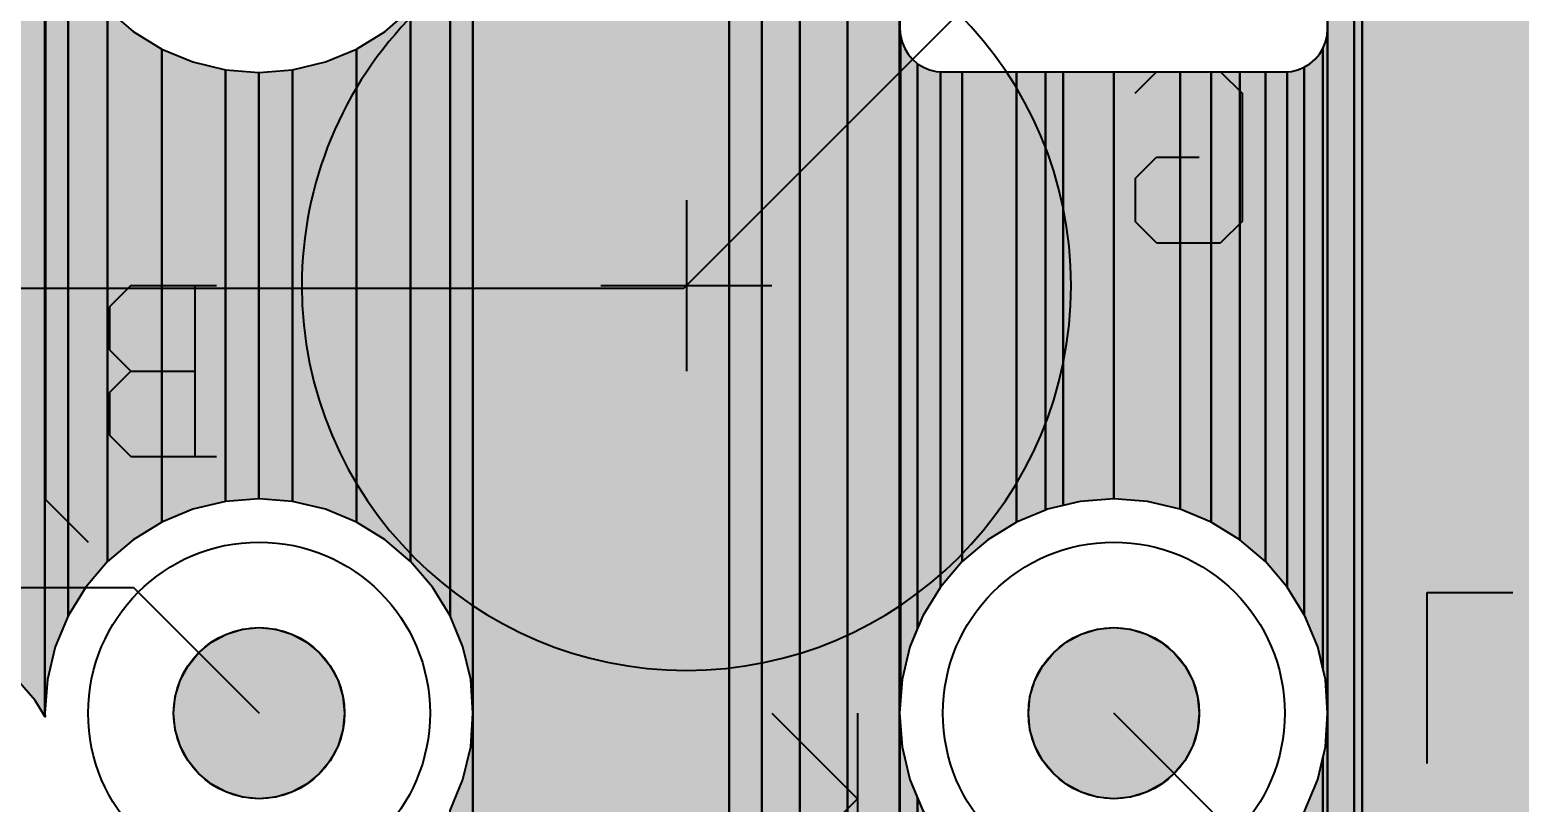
# Model space of a CAD drawing. Header units: millimetres. Extents: x 1.4 to 58.4, y 2.1 to 36.1.
# Drawn here: x 42.46 to 51.32, y 26.98 to 31.57 of the extents above; entities that cross this region are included whole.
import ezdxf

# ---------------------------------------------------------------- set-up
doc = ezdxf.new("R2010")
doc.units = ezdxf.units.MM
for name, color, linetype in [('bottom_copper', 7, 'Continuous'), ('bottom_silk', 7, 'Continuous'), ('drill_plated', 7, 'Continuous'), ('top_copper', 7, 'Continuous')]:
    doc.layers.add(name, color=color, linetype=linetype)

# ---------------------------------------------------------------- blocks, each defined once
blk = doc.blocks.new('Block1567')
at = {"layer": 'bottom_copper', "lineweight": 40}
for points in [[(1.7313, 4.3819), (1.6701, 4.5297), (1.5865, 4.666), (1.5728, 4.682), (1.5728, 32.385), (1.7313, 32.385), (1.7313, 4.3819)], [(1.778, 4.067), (1.7686, 4.2264), (1.7313, 4.3819), (1.7313, 32.385), (1.778, 32.385), (1.778, 4.067)], [(8.814, 0), (1.778, 0), (1.778, 32.385), (8.814, 32.385), (8.814, 0)], [(1.572, 24.527), (1.5602, 24.7263), (1.545, 24.7897), (1.545, 28.4753), (1.5602, 28.5121), (1.5696, 28.5511), (1.572, 28.581), (1.572, 24.527)], [(1.5728, 21.623), (1.572, 21.6333), (1.572, 28.581), (1.5728, 28.591), (1.5728, 21.623)], [(1.545, 24.7897), (1.5136, 24.9207), (1.4371, 25.1053), (1.4337, 25.1108), (1.4337, 28.364), (1.4678, 28.3849), (1.4982, 28.4108), (1.5241, 28.4412), (1.545, 28.4753), (1.545, 24.7897)], [(1.4337, 25.1108), (1.3326, 25.2758), (1.3326, 28.3373), (1.3578, 28.3393), (1.3967, 28.3487), (1.4337, 28.364), (1.4337, 25.1108)], [(0, 25.7606), (-0.0917, 25.7386), (-0.1032, 25.7338), (-0.1032, 28.337), (0, 28.337), (0, 25.7606)], [(0.302, 25.8009), (0.1027, 25.7852), (0, 25.7606), (0, 28.337), (0.302, 28.337), (0.302, 25.8009)], [(0.6957, 25.7386), (0.5013, 25.7852), (0.302, 25.8009), (0.302, 28.337), (0.6957, 28.337), (0.6957, 25.7386)], [(0.8803, 25.6621), (0.6957, 25.7386), (0.6957, 28.337), (0.8803, 28.337), (0.8803, 25.6621)], [(1.0508, 25.5576), (0.8803, 25.6621), (0.8803, 28.337), (1.0508, 28.337), (1.0508, 25.5576)], [(1.2028, 25.4278), (1.0508, 25.5576), (1.0508, 28.337), (1.2028, 28.337), (1.2028, 25.4278)], [(1.3326, 25.2758), (1.2028, 25.4278), (1.2028, 28.337), (1.308, 28.337), (1.318, 28.3362), (1.3326, 28.3373), (1.3326, 25.2758)], [(1.572, 21.6333), (1.5697, 21.6628), (1.5603, 21.7017), (1.545, 21.7387), (1.545, 24.2643), (1.5602, 24.3277), (1.572, 24.527), (1.572, 21.6333)], [(1.545, 21.7387), (1.5241, 21.7728), (1.4982, 21.8032), (1.4678, 21.8291), (1.4337, 21.85), (1.4337, 23.9432), (1.4371, 23.9487), (1.5136, 24.1333), (1.545, 24.2643), (1.545, 21.7387)]]:
    blk.add_hatch(color=7, dxfattribs=at).paths.add_polyline_path(points, flags=0)
at = {"layer": 'bottom_copper', "color": 7, "lineweight": 40}
for points in [[(1.7313, 4.3819), (1.6701, 4.5297), (1.5865, 4.666), (1.5728, 4.682), (1.5728, 32.385), (1.7313, 32.385), (1.7313, 4.3819)], [(1.778, 4.067), (1.7686, 4.2264), (1.7313, 4.3819), (1.7313, 32.385), (1.778, 32.385), (1.778, 4.067)], [(8.814, 0), (1.778, 0), (1.778, 32.385), (8.814, 32.385), (8.814, 0)], [(1.572, 24.527), (1.5602, 24.7263), (1.545, 24.7897), (1.545, 28.4753), (1.5602, 28.5121), (1.5696, 28.5511), (1.572, 28.581), (1.572, 24.527)], [(1.5728, 21.623), (1.572, 21.6333), (1.572, 28.581), (1.5728, 28.591), (1.5728, 21.623)], [(1.545, 24.7897), (1.5136, 24.9207), (1.4371, 25.1053), (1.4337, 25.1108), (1.4337, 28.364), (1.4678, 28.3849), (1.4982, 28.4108), (1.5241, 28.4412), (1.545, 28.4753), (1.545, 24.7897)], [(1.4337, 25.1108), (1.3326, 25.2758), (1.3326, 28.3373), (1.3578, 28.3393), (1.3967, 28.3487), (1.4337, 28.364), (1.4337, 25.1108)], [(0, 25.7606), (-0.0917, 25.7386), (-0.1032, 25.7338), (-0.1032, 28.337), (0, 28.337), (0, 25.7606)], [(0.302, 25.8009), (0.1027, 25.7852), (0, 25.7606), (0, 28.337), (0.302, 28.337), (0.302, 25.8009)], [(0.6957, 25.7386), (0.5013, 25.7852), (0.302, 25.8009), (0.302, 28.337), (0.6957, 28.337), (0.6957, 25.7386)], [(0.8803, 25.6621), (0.6957, 25.7386), (0.6957, 28.337), (0.8803, 28.337), (0.8803, 25.6621)], [(1.0508, 25.5576), (0.8803, 25.6621), (0.8803, 28.337), (1.0508, 28.337), (1.0508, 25.5576)], [(1.2028, 25.4278), (1.0508, 25.5576), (1.0508, 28.337), (1.2028, 28.337), (1.2028, 25.4278)], [(1.3326, 25.2758), (1.2028, 25.4278), (1.2028, 28.337), (1.308, 28.337), (1.318, 28.3362), (1.3326, 28.3373), (1.3326, 25.2758)], [(1.572, 21.6333), (1.5697, 21.6628), (1.5603, 21.7017), (1.545, 21.7387), (1.545, 24.2643), (1.5602, 24.3277), (1.572, 24.527), (1.572, 21.6333)], [(1.545, 21.7387), (1.5241, 21.7728), (1.4982, 21.8032), (1.4678, 21.8291), (1.4337, 21.85), (1.4337, 23.9432), (1.4371, 23.9487), (1.5136, 24.1333), (1.545, 24.2643), (1.545, 21.7387)]]:
    blk.add_lwpolyline(points, close=True, dxfattribs=at)
blk = doc.blocks.new('Block3153')
at = {"layer": 'bottom_copper', "lineweight": 40}
for points in [[(2.5944, 0), (1.0707, 0), (1.0707, 32.385), (2.5944, 32.385), (2.5944, 0)], [(2.789, 4.666), (2.7054, 4.5297), (2.6442, 4.3819), (2.6069, 4.2264), (2.5944, 4.067), (2.5944, 32.385), (2.789, 32.385), (2.789, 4.666)], [(3.0145, 4.8915), (2.8929, 4.7876), (2.789, 4.666), (2.789, 32.385), (3.0145, 32.385), (3.0145, 4.8915)], [(3.2986, 5.0363), (3.1508, 4.9751), (3.0145, 4.8915), (3.0145, 32.385), (3.2986, 32.385), (3.2986, 5.0363)], [(3.6068, 5.0856), (3.4541, 5.0736), (3.2986, 5.0363), (3.2986, 32.385), (3.6068, 32.385), (3.6068, 5.0856)], [(3.6099, 24.5664), (3.6068, 24.527), (3.6068, 32.385), (3.6099, 32.385), (3.6099, 24.5664)], [(1.0707, 24.527), (1.0589, 24.7263), (1.0123, 24.9207), (0.9358, 25.1053), (0.9358, 29.0287), (1.0123, 29.2133), (1.0589, 29.4077), (1.0707, 29.607), (1.0707, 24.527)], [(0.9358, 25.1053), (0.8313, 25.2758), (0.7015, 25.4278), (0.7015, 28.7062), (0.8313, 28.8582), (0.9358, 29.0287), (0.9358, 25.1053)], [(0.7015, 25.4278), (0.5495, 25.5576), (0.379, 25.6621), (0.379, 28.4719), (0.5495, 28.5764), (0.7015, 28.7062), (0.7015, 25.4278)], [(3.6131, 24.607), (3.6099, 24.5664), (3.6099, 28.591), (3.6131, 28.5512), (3.6131, 24.607)], [(3.7149, 25.0312), (3.6691, 24.9207), (3.6225, 24.7263), (3.6131, 24.607), (3.6131, 28.5511), (3.6224, 28.5123), (3.6377, 28.4753), (3.6586, 28.4412), (3.6845, 28.4108), (3.7149, 28.3849), (3.7149, 25.0312)], [(0.379, 25.6621), (0.1944, 25.7386), (0, 25.7852), (0, 28.3488), (0.1944, 28.3954), (0.379, 28.4719), (0.379, 25.6621)], [(0, 25.7852), (-0.1993, 25.8009), (-0.2013, 25.8008), (-0.2013, 28.3332), (-0.1993, 28.3331), (0, 28.3488), (0, 25.7852)], [(3.8501, 25.2758), (3.7456, 25.1053), (3.7149, 25.0312), (3.7149, 28.3849), (3.749, 28.364), (3.786, 28.3487), (3.8248, 28.3394), (3.8501, 28.3374), (3.8501, 25.2758)], [(3.9799, 25.4278), (3.8501, 25.2758), (3.8501, 28.3374), (3.8647, 28.3362), (3.8747, 28.337), (3.9799, 28.337), (3.9799, 25.4278)], [(4.3024, 25.6621), (4.1319, 25.5576), (3.9799, 25.4278), (3.9799, 28.337), (4.3024, 28.337), (4.3024, 25.6621)], [(4.4755, 25.7338), (4.3024, 25.6621), (4.3024, 28.337), (4.4755, 28.337), (4.4755, 25.7338)], [(1.0707, 20.607), (1.0589, 20.8063), (1.0123, 21.0007), (0.9358, 21.1853), (0.9358, 23.9487), (1.0123, 24.1333), (1.0589, 24.3277), (1.0707, 24.527), (1.0707, 20.607)], [(3.6099, 15.5664), (3.6068, 15.527), (3.6068, 24.527), (3.6099, 24.4876), (3.6099, 15.5664)], [(3.7149, 21.8291), (3.6845, 21.8032), (3.6586, 21.7728), (3.6377, 21.7387), (3.6225, 21.7019), (3.6131, 21.6629), (3.6099, 21.623), (3.6099, 24.4876), (3.6225, 24.3277), (3.6691, 24.1333), (3.7149, 24.0228), (3.7149, 21.8291)], [(3.8501, 21.8766), (3.8249, 21.8746), (3.786, 21.8653), (3.749, 21.85), (3.7149, 21.8291), (3.7149, 24.0228), (3.7456, 23.9487), (3.8501, 23.7782), (3.8501, 21.8766)]]:
    blk.add_hatch(color=7, dxfattribs=at).paths.add_polyline_path(points, flags=0)
at = {"layer": 'bottom_copper', "color": 7, "lineweight": 40}
for points in [[(2.5944, 0), (1.0707, 0), (1.0707, 32.385), (2.5944, 32.385), (2.5944, 0)], [(2.789, 4.666), (2.7054, 4.5297), (2.6442, 4.3819), (2.6069, 4.2264), (2.5944, 4.067), (2.5944, 32.385), (2.789, 32.385), (2.789, 4.666)], [(3.0145, 4.8915), (2.8929, 4.7876), (2.789, 4.666), (2.789, 32.385), (3.0145, 32.385), (3.0145, 4.8915)], [(3.2986, 5.0363), (3.1508, 4.9751), (3.0145, 4.8915), (3.0145, 32.385), (3.2986, 32.385), (3.2986, 5.0363)], [(3.6068, 5.0856), (3.4541, 5.0736), (3.2986, 5.0363), (3.2986, 32.385), (3.6068, 32.385), (3.6068, 5.0856)], [(3.6099, 24.5664), (3.6068, 24.527), (3.6068, 32.385), (3.6099, 32.385), (3.6099, 24.5664)], [(1.0707, 24.527), (1.0589, 24.7263), (1.0123, 24.9207), (0.9358, 25.1053), (0.9358, 29.0287), (1.0123, 29.2133), (1.0589, 29.4077), (1.0707, 29.607), (1.0707, 24.527)], [(0.9358, 25.1053), (0.8313, 25.2758), (0.7015, 25.4278), (0.7015, 28.7062), (0.8313, 28.8582), (0.9358, 29.0287), (0.9358, 25.1053)], [(0.7015, 25.4278), (0.5495, 25.5576), (0.379, 25.6621), (0.379, 28.4719), (0.5495, 28.5764), (0.7015, 28.7062), (0.7015, 25.4278)], [(3.6131, 24.607), (3.6099, 24.5664), (3.6099, 28.591), (3.6131, 28.5512), (3.6131, 24.607)], [(3.7149, 25.0312), (3.6691, 24.9207), (3.6225, 24.7263), (3.6131, 24.607), (3.6131, 28.5511), (3.6224, 28.5123), (3.6377, 28.4753), (3.6586, 28.4412), (3.6845, 28.4108), (3.7149, 28.3849), (3.7149, 25.0312)], [(0.379, 25.6621), (0.1944, 25.7386), (0, 25.7852), (0, 28.3488), (0.1944, 28.3954), (0.379, 28.4719), (0.379, 25.6621)], [(0, 25.7852), (-0.1993, 25.8009), (-0.2013, 25.8008), (-0.2013, 28.3332), (-0.1993, 28.3331), (0, 28.3488), (0, 25.7852)], [(3.8501, 25.2758), (3.7456, 25.1053), (3.7149, 25.0312), (3.7149, 28.3849), (3.749, 28.364), (3.786, 28.3487), (3.8248, 28.3394), (3.8501, 28.3374), (3.8501, 25.2758)], [(3.9799, 25.4278), (3.8501, 25.2758), (3.8501, 28.3374), (3.8647, 28.3362), (3.8747, 28.337), (3.9799, 28.337), (3.9799, 25.4278)], [(4.3024, 25.6621), (4.1319, 25.5576), (3.9799, 25.4278), (3.9799, 28.337), (4.3024, 28.337), (4.3024, 25.6621)], [(4.4755, 25.7338), (4.3024, 25.6621), (4.3024, 28.337), (4.4755, 28.337), (4.4755, 25.7338)], [(1.0707, 20.607), (1.0589, 20.8063), (1.0123, 21.0007), (0.9358, 21.1853), (0.9358, 23.9487), (1.0123, 24.1333), (1.0589, 24.3277), (1.0707, 24.527), (1.0707, 20.607)], [(3.6099, 15.5664), (3.6068, 15.527), (3.6068, 24.527), (3.6099, 24.4876), (3.6099, 15.5664)], [(3.7149, 21.8291), (3.6845, 21.8032), (3.6586, 21.7728), (3.6377, 21.7387), (3.6225, 21.7019), (3.6131, 21.6629), (3.6099, 21.623), (3.6099, 24.4876), (3.6225, 24.3277), (3.6691, 24.1333), (3.7149, 24.0228), (3.7149, 21.8291)], [(3.8501, 21.8766), (3.8249, 21.8746), (3.786, 21.8653), (3.749, 21.85), (3.7149, 21.8291), (3.7149, 24.0228), (3.7456, 23.9487), (3.8501, 23.7782), (3.8501, 21.8766)]]:
    blk.add_lwpolyline(points, close=True, dxfattribs=at)
blk = doc.blocks.new('Block5402')
at = {"layer": 'bottom_copper', "lineweight": 40}
for points in [[(0, 0), (-0.0031, 0.0398), (-0.0125, 0.0787), (-0.0278, 0.1157), (-0.0487, 0.1498), (-0.0746, 0.1802), (-0.105, 0.2061), (-0.1391, 0.227), (-0.1761, 0.2423), (-0.2149, 0.2516), (-0.2548, 0.2548), (-0.2648, 0.254), (-1.1973, 0.254), (-1.1973, 3.168), (0, 3.168), (0, 0)], [(1.1047, -0.642), (1.0994, -0.5523), (1.0784, -0.4649), (1.044, -0.3817), (0.997, -0.305), (0.9386, -0.2366), (0.8702, -0.1782), (0.7935, -0.1312), (0.7103, -0.0968), (0.6229, -0.0758), (0.5332, -0.0687), (0.4435, -0.0758), (0.3561, -0.0968), (0.2729, -0.1312), (0.2113, -0.169), (0, -0.169), (0, 3.168), (1.1047, 3.168), (1.1047, -0.642)], [(2.4313, -4.7089), (2.3737, -4.615), (2.2698, -4.4934), (2.1482, -4.3895), (2.0119, -4.3059), (1.8641, -4.2447), (1.7086, -4.2074), (1.5492, -4.1949), (1.3898, -4.2074), (1.2343, -4.2447), (1.1635, -4.2741), (1.1047, -4.2153), (1.1047, 3.168), (2.4313, 3.168), (2.4313, -4.7089)], [(2.5701, 0.9683), (2.4936, 0.7837), (2.447, 0.5893), (2.4313, 0.39), (2.4313, 3.168), (2.5701, 3.168), (2.5701, 0.9683)], [(2.8044, 1.2908), (2.6746, 1.1388), (2.5701, 0.9683), (2.5701, 3.168), (2.8044, 3.168), (2.8044, 1.2908)], [(3.1269, 1.5251), (2.9564, 1.4206), (2.8044, 1.2908), (2.8044, 3.168), (3.1269, 3.168), (3.1269, 1.5251)], [(3.5059, 1.6482), (3.3115, 1.6016), (3.1269, 1.5251), (3.1269, 3.168), (3.5059, 3.168), (3.5059, 1.6482)], [(3.7032, 1.6638), (3.5059, 1.6482), (3.5059, 3.168), (3.7032, 3.168), (3.7032, 1.6638)], [(2.5701, -4.1117), (2.4936, -4.2963), (2.447, -4.4907), (2.4313, -4.69), (2.4313, 0.39), (2.447, 0.1907), (2.4936, -0.0037), (2.5701, -0.1883), (2.5701, -4.1117)], [(0, -0.169), (-0.0008, -0.169), (-0.0008, -0.01), (0, 0), (0, -0.169)], [(2.8044, -3.7892), (2.6746, -3.9412), (2.5701, -4.1117), (2.5701, -0.1883), (2.6746, -0.3588), (2.8044, -0.5108), (2.8044, -3.7892)], [(3.1269, -3.5549), (2.9564, -3.6594), (2.8044, -3.7892), (2.8044, -0.5108), (2.9564, -0.6406), (3.1269, -0.7451), (3.1269, -3.5549)], [(3.5059, -3.4318), (3.3115, -3.4784), (3.1269, -3.5549), (3.1269, -0.7451), (3.3115, -0.8216), (3.5059, -0.8682), (3.5059, -3.4318)], [(3.7032, -3.4162), (3.5059, -3.4318), (3.5059, -0.8682), (3.7032, -0.8838), (3.7032, -3.4162)], [(2.4313, -4.7089), (2.4313, -4.69), (2.433, -4.7117), (2.4313, -4.7089)]]:
    blk.add_hatch(color=7, dxfattribs=at).paths.add_polyline_path(points, flags=0)
at = {"layer": 'bottom_copper', "color": 7, "lineweight": 40}
for points in [[(0, 0), (-0.0031, 0.0398), (-0.0125, 0.0787), (-0.0278, 0.1157), (-0.0487, 0.1498), (-0.0746, 0.1802), (-0.105, 0.2061), (-0.1391, 0.227), (-0.1761, 0.2423), (-0.2149, 0.2516), (-0.2548, 0.2548), (-0.2648, 0.254), (-1.1973, 0.254), (-1.1973, 3.168), (0, 3.168), (0, 0)], [(1.1047, -0.642), (1.0994, -0.5523), (1.0784, -0.4649), (1.044, -0.3817), (0.997, -0.305), (0.9386, -0.2366), (0.8702, -0.1782), (0.7935, -0.1312), (0.7103, -0.0968), (0.6229, -0.0758), (0.5332, -0.0687), (0.4435, -0.0758), (0.3561, -0.0968), (0.2729, -0.1312), (0.2113, -0.169), (0, -0.169), (0, 3.168), (1.1047, 3.168), (1.1047, -0.642)], [(2.4313, -4.7089), (2.3737, -4.615), (2.2698, -4.4934), (2.1482, -4.3895), (2.0119, -4.3059), (1.8641, -4.2447), (1.7086, -4.2074), (1.5492, -4.1949), (1.3898, -4.2074), (1.2343, -4.2447), (1.1635, -4.2741), (1.1047, -4.2153), (1.1047, 3.168), (2.4313, 3.168), (2.4313, -4.7089)], [(2.5701, 0.9683), (2.4936, 0.7837), (2.447, 0.5893), (2.4313, 0.39), (2.4313, 3.168), (2.5701, 3.168), (2.5701, 0.9683)], [(2.8044, 1.2908), (2.6746, 1.1388), (2.5701, 0.9683), (2.5701, 3.168), (2.8044, 3.168), (2.8044, 1.2908)], [(3.1269, 1.5251), (2.9564, 1.4206), (2.8044, 1.2908), (2.8044, 3.168), (3.1269, 3.168), (3.1269, 1.5251)], [(3.5059, 1.6482), (3.3115, 1.6016), (3.1269, 1.5251), (3.1269, 3.168), (3.5059, 3.168), (3.5059, 1.6482)], [(3.7032, 1.6638), (3.5059, 1.6482), (3.5059, 3.168), (3.7032, 3.168), (3.7032, 1.6638)], [(2.5701, -4.1117), (2.4936, -4.2963), (2.447, -4.4907), (2.4313, -4.69), (2.4313, 0.39), (2.447, 0.1907), (2.4936, -0.0037), (2.5701, -0.1883), (2.5701, -4.1117)], [(0, -0.169), (-0.0008, -0.169), (-0.0008, -0.01), (0, 0), (0, -0.169)], [(2.8044, -3.7892), (2.6746, -3.9412), (2.5701, -4.1117), (2.5701, -0.1883), (2.6746, -0.3588), (2.8044, -0.5108), (2.8044, -3.7892)], [(3.1269, -3.5549), (2.9564, -3.6594), (2.8044, -3.7892), (2.8044, -0.5108), (2.9564, -0.6406), (3.1269, -0.7451), (3.1269, -3.5549)], [(3.5059, -3.4318), (3.3115, -3.4784), (3.1269, -3.5549), (3.1269, -0.7451), (3.3115, -0.8216), (3.5059, -0.8682), (3.5059, -3.4318)], [(3.7032, -3.4162), (3.5059, -3.4318), (3.5059, -0.8682), (3.7032, -0.8838), (3.7032, -3.4162)], [(2.4313, -4.7089), (2.4313, -4.69), (2.433, -4.7117), (2.4313, -4.7089)]]:
    blk.add_lwpolyline(points, close=True, dxfattribs=at)

msp = doc.modelspace()

# ---------------------------------------------------------------- hatches: boundary and pattern name
at = {"layer": 'bottom_copper', "lineweight": 40}
for points in [[(44.3182, 27.4159), (44.2893, 27.3206), (44.2424, 27.2328), (44.1792, 27.1558), (44.1022, 27.0926), (44.0144, 27.0457), (43.9191, 27.0168), (43.82, 27.007), (43.7209, 27.0168), (43.6256, 27.0457), (43.5378, 27.0926), (43.4608, 27.1558), (43.3976, 27.2328), (43.3507, 27.3206), (43.3218, 27.4159), (43.312, 27.515), (43.3218, 27.6141), (43.3507, 27.7094), (43.3976, 27.7972), (43.4608, 27.8742), (43.5378, 27.9374), (43.6256, 27.9843), (43.7209, 28.0132), (43.82, 28.023), (43.9191, 28.0132), (44.0144, 27.9843), (44.1022, 27.9374), (44.1792, 27.8742), (44.2424, 27.7972), (44.2893, 27.7094), (44.3182, 27.6141), (44.328, 27.515), (44.3182, 27.4159)], [(49.3982, 27.4159), (49.3693, 27.3206), (49.3224, 27.2328), (49.2592, 27.1558), (49.1822, 27.0926), (49.0944, 27.0457), (48.9991, 27.0168), (48.9, 27.007), (48.8009, 27.0168), (48.7056, 27.0457), (48.6178, 27.0926), (48.5408, 27.1558), (48.4776, 27.2328), (48.4307, 27.3206), (48.4018, 27.4159), (48.392, 27.515), (48.4018, 27.6141), (48.4307, 27.7094), (48.4776, 27.7972), (48.5408, 27.8742), (48.6178, 27.9374), (48.7056, 27.9843), (48.8009, 28.0132), (48.9, 28.023), (48.9991, 28.0132), (49.0944, 27.9843), (49.1822, 27.9374), (49.2592, 27.8742), (49.3224, 27.7972), (49.3693, 27.7094), (49.3982, 27.6141), (49.408, 27.515), (49.3982, 27.4159)]]:
    msp.add_hatch(color=7, dxfattribs=at).paths.add_polyline_path(points, flags=0)
at = {"layer": 'drill_plated', "lineweight": 40}
for points in [[(44.3182, 27.4159), (44.2893, 27.3206), (44.2424, 27.2328), (44.1792, 27.1558), (44.1022, 27.0926), (44.0144, 27.0457), (43.9191, 27.0168), (43.82, 27.007), (43.7209, 27.0168), (43.6256, 27.0457), (43.5378, 27.0926), (43.4608, 27.1558), (43.3976, 27.2328), (43.3507, 27.3206), (43.3218, 27.4159), (43.312, 27.515), (43.3218, 27.6141), (43.3507, 27.7094), (43.3976, 27.7972), (43.4608, 27.8742), (43.5378, 27.9374), (43.6256, 27.9843), (43.7209, 28.0132), (43.82, 28.023), (43.9191, 28.0132), (44.0144, 27.9843), (44.1022, 27.9374), (44.1792, 27.8742), (44.2424, 27.7972), (44.2893, 27.7094), (44.3182, 27.6141), (44.328, 27.515), (44.3182, 27.4159)], [(49.3982, 27.4159), (49.3693, 27.3206), (49.3224, 27.2328), (49.2592, 27.1558), (49.1822, 27.0926), (49.0944, 27.0457), (48.9991, 27.0168), (48.9, 27.007), (48.8009, 27.0168), (48.7056, 27.0457), (48.6178, 27.0926), (48.5408, 27.1558), (48.4776, 27.2328), (48.4307, 27.3206), (48.4018, 27.4159), (48.392, 27.515), (48.4018, 27.6141), (48.4307, 27.7094), (48.4776, 27.7972), (48.5408, 27.8742), (48.6178, 27.9374), (48.7056, 27.9843), (48.8009, 28.0132), (48.9, 28.023), (48.9991, 28.0132), (49.0944, 27.9843), (49.1822, 27.9374), (49.2592, 27.8742), (49.3224, 27.7972), (49.3693, 27.7094), (49.3982, 27.6141), (49.408, 27.515), (49.3982, 27.4159)]]:
    msp.add_hatch(color=7, dxfattribs=at).paths.add_polyline_path(points, flags=0)
at = {"layer": 'top_copper', "lineweight": 40}
for points in [[(44.3182, 27.4159), (44.2893, 27.3206), (44.2424, 27.2328), (44.1792, 27.1558), (44.1022, 27.0926), (44.0144, 27.0457), (43.9191, 27.0168), (43.82, 27.007), (43.7209, 27.0168), (43.6256, 27.0457), (43.5378, 27.0926), (43.4608, 27.1558), (43.3976, 27.2328), (43.3507, 27.3206), (43.3218, 27.4159), (43.312, 27.515), (43.3218, 27.6141), (43.3507, 27.7094), (43.3976, 27.7972), (43.4608, 27.8742), (43.5378, 27.9374), (43.6256, 27.9843), (43.7209, 28.0132), (43.82, 28.023), (43.9191, 28.0132), (44.0144, 27.9843), (44.1022, 27.9374), (44.1792, 27.8742), (44.2424, 27.7972), (44.2893, 27.7094), (44.3182, 27.6141), (44.328, 27.515), (44.3182, 27.4159)], [(49.3982, 27.4159), (49.3693, 27.3206), (49.3224, 27.2328), (49.2592, 27.1558), (49.1822, 27.0926), (49.0944, 27.0457), (48.9991, 27.0168), (48.9, 27.007), (48.8009, 27.0168), (48.7056, 27.0457), (48.6178, 27.0926), (48.5408, 27.1558), (48.4776, 27.2328), (48.4307, 27.3206), (48.4018, 27.4159), (48.392, 27.515), (48.4018, 27.6141), (48.4307, 27.7094), (48.4776, 27.7972), (48.5408, 27.8742), (48.6178, 27.9374), (48.7056, 27.9843), (48.8009, 28.0132), (48.9, 28.023), (48.9991, 28.0132), (49.0944, 27.9843), (49.1822, 27.9374), (49.2592, 27.8742), (49.3224, 27.7972), (49.3693, 27.7094), (49.3982, 27.6141), (49.408, 27.515), (49.3982, 27.4159)]]:
    msp.add_hatch(color=7, dxfattribs=at).paths.add_polyline_path(points, flags=0)

# ---------------------------------------------------------------- linework, layer by layer
at = {"layer": 'bottom_copper', "color": 7, "lineweight": 40}
for p, q in [((42.9192, 31.6942), (43.0712, 31.5644)), ((44.5688, 31.5644), (44.7208, 31.6942)), ((43.0712, 31.5644), (43.2417, 31.4599)), ((44.3983, 31.4599), (44.5688, 31.5644)), ((47.6292, 31.579), (47.6324, 31.5392)), ((47.6324, 31.5392), (47.6324, 31.5391)), ((47.6324, 31.5391), (47.6417, 31.5003)), ((50.1583, 31.5003), (50.1676, 31.5391)), ((50.1676, 31.5391), (50.1708, 31.579)), ((43.2417, 31.4599), (43.4263, 31.3834)), ((44.2137, 31.3834), (44.3983, 31.4599)), ((47.6417, 31.5003), (47.657, 31.4633)), ((47.657, 31.4633), (47.6779, 31.4292)), ((50.1221, 31.4292), (50.143, 31.4633)), ((50.143, 31.4633), (50.1583, 31.5003)), ((43.4263, 31.3834), (43.6207, 31.3368)), ((44.0193, 31.3368), (44.2137, 31.3834)), ((47.6779, 31.4292), (47.7038, 31.3988)), ((47.7038, 31.3988), (47.7342, 31.3729)), ((47.7342, 31.3729), (47.7683, 31.352)), ((50.0317, 31.352), (50.0658, 31.3729)), ((50.0658, 31.3729), (50.0962, 31.3988)), ((50.0962, 31.3988), (50.1221, 31.4292)), ((43.6207, 31.3368), (43.818, 31.3212)), ((43.818, 28.7888), (43.818, 31.3212)), ((43.818, 31.3212), (43.82, 31.3211)), ((43.818, 31.3212), (43.818, 28.7888)), ((43.82, 31.3211), (44.0193, 31.3368)), ((47.7683, 31.352), (47.8053, 31.3367)), ((47.8053, 31.3367), (47.8441, 31.3274)), ((47.8441, 31.3274), (47.884, 31.3242)), ((47.884, 31.3242), (47.894, 31.325)), ((47.894, 31.325), (48.4948, 31.325)), ((48.4948, 28.7218), (48.4948, 31.325)), ((48.4948, 31.325), (49.906, 31.325)), ((48.4948, 31.325), (48.4948, 28.7218)), ((49.906, 31.325), (49.916, 31.3242)), ((49.916, 31.3242), (49.9558, 31.3273)), ((49.9558, 31.3273), (49.9559, 31.3274)), ((49.9559, 31.3274), (49.9947, 31.3367)), ((49.9947, 31.3367), (50.0317, 31.352)), ((43.818, 28.7888), (43.6207, 28.7732)), ((43.82, 28.7889), (43.818, 28.7888)), ((44.0193, 28.7732), (43.82, 28.7889)), ((48.9, 28.7889), (48.7007, 28.7732)), ((49.0993, 28.7732), (48.9, 28.7889)), ((43.4263, 28.7266), (43.2417, 28.6501)), ((43.6207, 28.7732), (43.4263, 28.7266)), ((44.2137, 28.7266), (44.0193, 28.7732)), ((44.3983, 28.6501), (44.2137, 28.7266)), ((48.4948, 28.7218), (48.3217, 28.6501)), ((48.5063, 28.7266), (48.4948, 28.7218)), ((48.7007, 28.7732), (48.5063, 28.7266)), ((49.2937, 28.7266), (49.0993, 28.7732)), ((49.4783, 28.6501), (49.2937, 28.7266)), ((43.2417, 28.6501), (43.0712, 28.5456)), ((44.5688, 28.5456), (44.3983, 28.6501)), ((48.3217, 28.6501), (48.1512, 28.5456)), ((49.6488, 28.5456), (49.4783, 28.6501)), ((43.0712, 28.5456), (42.9192, 28.4158)), ((44.7208, 28.4158), (44.5688, 28.5456)), ((48.1512, 28.5456), (47.9992, 28.4158)), ((49.8008, 28.4158), (49.6488, 28.5456)), ((42.9192, 28.4158), (42.7894, 28.2638)), ((44.8506, 28.2638), (44.7208, 28.4158)), ((47.9992, 28.4158), (47.8694, 28.2638)), ((49.9306, 28.2638), (49.8008, 28.4158)), ((42.7894, 28.2638), (42.6849, 28.0933)), ((44.9551, 28.0933), (44.8506, 28.2638)), ((47.8694, 28.2638), (47.7649, 28.0933)), ((50.0351, 28.0933), (49.9306, 28.2638)), ((42.6849, 28.0933), (42.6084, 27.9087)), ((45.0316, 27.9087), (44.9551, 28.0933)), ((47.7649, 28.0933), (47.6884, 27.9087)), ((50.1116, 27.9087), (50.0351, 28.0933)), ((42.6084, 27.9087), (42.5618, 27.7143)), ((45.0782, 27.7143), (45.0316, 27.9087)), ((47.6884, 27.9087), (47.6418, 27.7143)), ((50.1582, 27.7143), (50.1116, 27.9087)), ((42.4885, 27.59), (42.3846, 27.7116)), ((42.5618, 27.7143), (42.5461, 27.515)), ((45.09, 27.515), (45.0782, 27.7143)), ((47.6418, 27.7143), (47.6261, 27.515)), ((50.17, 27.515), (50.1582, 27.7143)), ((42.5478, 27.4933), (42.4885, 27.59)), ((42.5461, 27.515), (42.5478, 27.4933)), ((45.0782, 27.3157), (45.09, 27.515)), ((47.6261, 27.515), (47.6418, 27.3157)), ((50.1582, 27.3157), (50.17, 27.515)), ((45.0316, 27.1213), (45.0782, 27.3157)), ((47.6418, 27.3157), (47.6884, 27.1213)), ((50.1116, 27.1213), (50.1582, 27.3157)), ((44.9551, 26.9367), (45.0316, 27.1213)), ((47.6884, 27.1213), (47.7649, 26.9367)), ((50.0351, 26.9367), (50.1116, 27.1213))]:
    msp.add_line(p, q, dxfattribs=at)
for points in [[(44.3182, 27.4159), (44.2893, 27.3206), (44.2424, 27.2328), (44.1792, 27.1558), (44.1022, 27.0926), (44.0144, 27.0457), (43.9191, 27.0168), (43.82, 27.007), (43.7209, 27.0168), (43.6256, 27.0457), (43.5378, 27.0926), (43.4608, 27.1558), (43.3976, 27.2328), (43.3507, 27.3206), (43.3218, 27.4159), (43.312, 27.515), (43.3218, 27.6141), (43.3507, 27.7094), (43.3976, 27.7972), (43.4608, 27.8742), (43.5378, 27.9374), (43.6256, 27.9843), (43.7209, 28.0132), (43.82, 28.023), (43.9191, 28.0132), (44.0144, 27.9843), (44.1022, 27.9374), (44.1792, 27.8742), (44.2424, 27.7972), (44.2893, 27.7094), (44.3182, 27.6141), (44.328, 27.515), (44.3182, 27.4159)], [(49.3982, 27.4159), (49.3693, 27.3206), (49.3224, 27.2328), (49.2592, 27.1558), (49.1822, 27.0926), (49.0944, 27.0457), (48.9991, 27.0168), (48.9, 27.007), (48.8009, 27.0168), (48.7056, 27.0457), (48.6178, 27.0926), (48.5408, 27.1558), (48.4776, 27.2328), (48.4307, 27.3206), (48.4018, 27.4159), (48.392, 27.515), (48.4018, 27.6141), (48.4307, 27.7094), (48.4776, 27.7972), (48.5408, 27.8742), (48.6178, 27.9374), (48.7056, 27.9843), (48.8009, 28.0132), (48.9, 28.023), (48.9991, 28.0132), (49.0944, 27.9843), (49.1822, 27.9374), (49.2592, 27.8742), (49.3224, 27.7972), (49.3693, 27.7094), (49.3982, 27.6141), (49.408, 27.515), (49.3982, 27.4159)]]:
    msp.add_lwpolyline(points, close=True, dxfattribs=at)
for centre, major_axis in [((43.82, 27.515), (1.016, 0)), ((48.9, 27.515), (1.016, 0)), ((43.82, 27.515), (0.508, 0)), ((48.9, 27.515), (0.508, 0))]:
    msp.add_ellipse(centre, major_axis=major_axis, ratio=1, dxfattribs=at)
at = {"layer": 'bottom_silk', "color": 7, "lineweight": 40}
for p, q in [((42.55, 33.865), (42.55, 28.785)), ((50.17, 33.865), (50.17, 26.245)), ((49.027, 31.198), (49.154, 31.325)), ((49.154, 31.325), (49.535, 31.325)), ((49.535, 31.325), (49.662, 31.198)), ((49.662, 31.198), (49.662, 30.436)), ((49.027, 30.69), (49.154, 30.817)), ((49.154, 30.817), (49.408, 30.817)), ((49.027, 30.69), (49.027, 30.436)), ((46.36, 30.563), (46.36, 29.547)), ((49.154, 30.309), (49.027, 30.436)), ((49.662, 30.436), (49.535, 30.309)), ((49.154, 30.309), (49.535, 30.309)), ((43.058, 30.055), (42.931, 29.928)), ((43.058, 30.055), (43.566, 30.055)), ((43.439, 30.055), (43.439, 29.039)), ((45.852, 30.055), (46.868, 30.055)), ((42.931, 29.928), (42.931, 29.674)), ((42.931, 29.674), (43.058, 29.547)), ((43.058, 29.547), (42.931, 29.42)), ((43.058, 29.547), (43.439, 29.547)), ((42.931, 29.42), (42.931, 29.166)), ((42.931, 29.166), (43.058, 29.039)), ((43.058, 29.039), (43.566, 29.039)), ((42.55, 28.785), (42.804, 28.531)), ((50.7626, 27.2152), (50.7626, 28.2312)), ((50.7626, 28.2312), (51.2706, 28.2312)), ((46.868, 27.515), (47.376, 27.007)), ((47.376, 27.515), (47.376, 26.499)), ((47.376, 27.007), (46.868, 26.499))]:
    msp.add_line(p, q, dxfattribs=at)
for start_param, end_param in [(1.570796, 3.141593), (0, 1.570796), (3.141593, 4.712389), (4.712389, 6.283185)]:
    msp.add_ellipse((46.36, 30.055), major_axis=(2.286, 0), ratio=1, start_param=start_param, end_param=end_param, dxfattribs=at)
at = {"layer": 'drill_plated', "color": 7, "lineweight": 40}
for points in [[(44.3182, 27.4159), (44.2893, 27.3206), (44.2424, 27.2328), (44.1792, 27.1558), (44.1022, 27.0926), (44.0144, 27.0457), (43.9191, 27.0168), (43.82, 27.007), (43.7209, 27.0168), (43.6256, 27.0457), (43.5378, 27.0926), (43.4608, 27.1558), (43.3976, 27.2328), (43.3507, 27.3206), (43.3218, 27.4159), (43.312, 27.515), (43.3218, 27.6141), (43.3507, 27.7094), (43.3976, 27.7972), (43.4608, 27.8742), (43.5378, 27.9374), (43.6256, 27.9843), (43.7209, 28.0132), (43.82, 28.023), (43.9191, 28.0132), (44.0144, 27.9843), (44.1022, 27.9374), (44.1792, 27.8742), (44.2424, 27.7972), (44.2893, 27.7094), (44.3182, 27.6141), (44.328, 27.515), (44.3182, 27.4159)], [(49.3982, 27.4159), (49.3693, 27.3206), (49.3224, 27.2328), (49.2592, 27.1558), (49.1822, 27.0926), (49.0944, 27.0457), (48.9991, 27.0168), (48.9, 27.007), (48.8009, 27.0168), (48.7056, 27.0457), (48.6178, 27.0926), (48.5408, 27.1558), (48.4776, 27.2328), (48.4307, 27.3206), (48.4018, 27.4159), (48.392, 27.515), (48.4018, 27.6141), (48.4307, 27.7094), (48.4776, 27.7972), (48.5408, 27.8742), (48.6178, 27.9374), (48.7056, 27.9843), (48.8009, 28.0132), (48.9, 28.023), (48.9991, 28.0132), (49.0944, 27.9843), (49.1822, 27.9374), (49.2592, 27.8742), (49.3224, 27.7972), (49.3693, 27.7094), (49.3982, 27.6141), (49.408, 27.515), (49.3982, 27.4159)]]:
    msp.add_lwpolyline(points, close=True, dxfattribs=at)
for centre in [(43.82, 27.515), (48.9, 27.515)]:
    msp.add_ellipse(centre, major_axis=(0.508, 0), ratio=1, dxfattribs=at)
at = {"layer": 'top_copper', "color": 7, "lineweight": 40}
for p, q in [((46.344, 30.039), (48.9, 32.595)), ((36.076, 30.039), (46.344, 30.039)), ((36.076, 28.261), (43.074, 28.261)), ((43.074, 28.261), (43.82, 27.515)), ((50.894, 25.521), (48.9, 27.515))]:
    msp.add_line(p, q, dxfattribs=at)
for points in [[(44.3182, 27.4159), (44.2893, 27.3206), (44.2424, 27.2328), (44.1792, 27.1558), (44.1022, 27.0926), (44.0144, 27.0457), (43.9191, 27.0168), (43.82, 27.007), (43.7209, 27.0168), (43.6256, 27.0457), (43.5378, 27.0926), (43.4608, 27.1558), (43.3976, 27.2328), (43.3507, 27.3206), (43.3218, 27.4159), (43.312, 27.515), (43.3218, 27.6141), (43.3507, 27.7094), (43.3976, 27.7972), (43.4608, 27.8742), (43.5378, 27.9374), (43.6256, 27.9843), (43.7209, 28.0132), (43.82, 28.023), (43.9191, 28.0132), (44.0144, 27.9843), (44.1022, 27.9374), (44.1792, 27.8742), (44.2424, 27.7972), (44.2893, 27.7094), (44.3182, 27.6141), (44.328, 27.515), (44.3182, 27.4159)], [(49.3982, 27.4159), (49.3693, 27.3206), (49.3224, 27.2328), (49.2592, 27.1558), (49.1822, 27.0926), (49.0944, 27.0457), (48.9991, 27.0168), (48.9, 27.007), (48.8009, 27.0168), (48.7056, 27.0457), (48.6178, 27.0926), (48.5408, 27.1558), (48.4776, 27.2328), (48.4307, 27.3206), (48.4018, 27.4159), (48.392, 27.515), (48.4018, 27.6141), (48.4307, 27.7094), (48.4776, 27.7972), (48.5408, 27.8742), (48.6178, 27.9374), (48.7056, 27.9843), (48.8009, 28.0132), (48.9, 28.023), (48.9991, 28.0132), (49.0944, 27.9843), (49.1822, 27.9374), (49.2592, 27.8742), (49.3224, 27.7972), (49.3693, 27.7094), (49.3982, 27.6141), (49.408, 27.515), (49.3982, 27.4159)]]:
    msp.add_lwpolyline(points, close=True, dxfattribs=at)
for centre, major_axis in [((43.82, 27.515), (1.016, 0)), ((48.9, 27.515), (1.016, 0)), ((43.82, 27.515), (0.508, 0)), ((48.9, 27.515), (0.508, 0))]:
    msp.add_ellipse(centre, major_axis=major_axis, ratio=1, dxfattribs=at)

# ---------------------------------------------------------------- block references
at = {"layer": 'bottom_copper'}
for name, p in [('Block5402', (40.1148, 32.205)), ('Block3153', (44.0193, 2.988)), ('Block1567', (48.598, 2.988))]:
    msp.add_blockref(name, p, dxfattribs=at)

doc.saveas('drawing.dxf')
